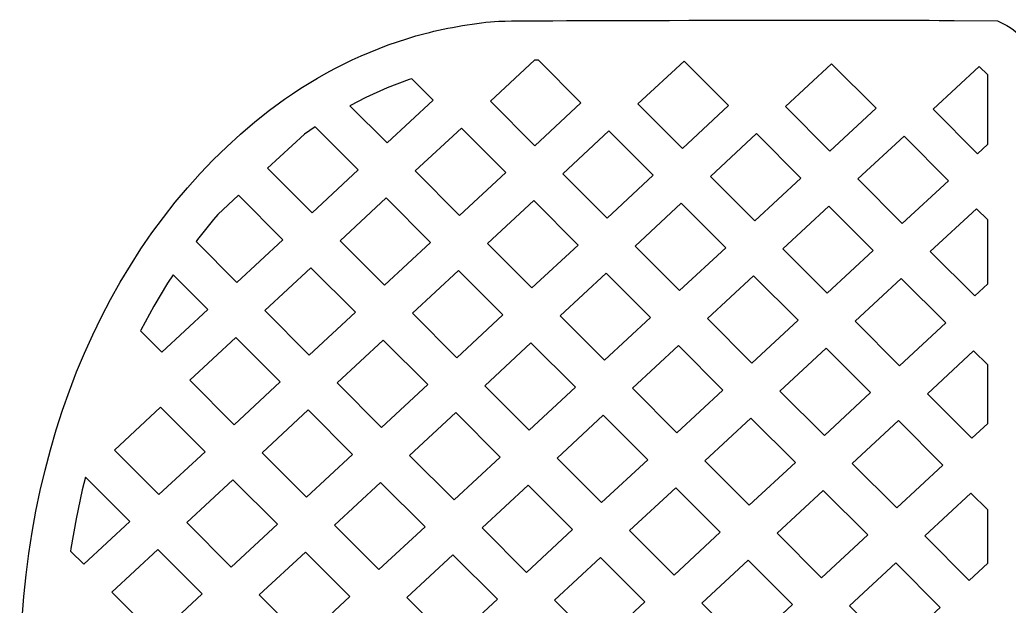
# Model space of a CAD drawing. Header units: centimetres. Extents: x -13 to 3.2, y 3.3 to 13.8.
# Drawn here: x -12.96 to -5, y 9.06 to 13.78 of the extents above; entities that cross this region are included whole.
import ezdxf

# ---------------------------------------------------------------- set-up
doc = ezdxf.new("R2010")
doc.units = ezdxf.units.CM
doc.header["$MEASUREMENT"] = 0
doc.layers.add('Layer 1', color=7, linetype='Continuous')

msp = doc.modelspace()

# ---------------------------------------------------------------- linework, layer by layer
at = {"layer": 'Layer 1', "color": 137, "lineweight": 25}
for points, knots in [([(-0.84614, 13.77616), (-1.17888, 13.78053), (-3.96658, 13.78133), (-4.33528, 13.77716), (-4.33528, 13.77716), (-4.33528, 13.77716), (-4.62137, 13.77398), (-4.62137, 13.77398), (-4.62137, 13.77398), (-4.62137, 13.77398), (-4.66624, 13.75453), (-4.66624, 13.75453), (-4.66624, 13.75453), (-4.74448, 13.72078), (-4.81118, 13.65825), (-4.84394, 13.58778), (-4.84394, 13.58778), (-4.84394, 13.58778), (-4.85704, 13.55979), (-4.85704, 13.55979), (-4.85704, 13.55979), (-4.85704, 13.55979), (-4.87153, 13.59016), (-4.87153, 13.59016), (-4.87153, 13.59016), (-4.90429, 13.65924), (-4.96266, 13.71483), (-5.0415, 13.75155), (-5.0415, 13.75155), (-5.0415, 13.75155), (-5.08913, 13.77378), (-5.08913, 13.77378), (-5.08913, 13.77378), (-5.08913, 13.77378), (-5.43719, 13.77795), (-5.43719, 13.77795), (-5.43719, 13.77795), (-5.92817, 13.78351), (-9.00337, 13.77874), (-9.10442, 13.77219), (-9.10442, 13.77219), (-9.27497, 13.76128), (-9.51738, 13.72078), (-9.69608, 13.67374), (-9.69608, 13.67374), (-10.09613, 13.56833), (-10.48488, 13.3863), (-10.82815, 13.14353), (-10.82815, 13.14353), (-12.13514, 12.22007), (-12.93209, 10.5193), (-12.95234, 8.60949), (-12.95234, 8.60949), (-12.95989, 7.90477), (-12.85764, 7.19254), (-12.66287, 6.59326), (-12.66287, 6.59326), (-12.51913, 6.15098), (-12.3585, 5.779), (-12.17009, 5.45224), (-12.17009, 5.45224), (-11.43489, 4.17745), (-10.38799, 3.43763), (-9.14157, 3.31197), (-9.14157, 3.31197), (-9.10521, 3.3084), (-8.49551, 3.30621), (-7.10711, 3.30483), (-7.10711, 3.30483), (-7.10711, 3.30483), (-5.12448, 3.30285), (-5.12448, 3.30285), (-5.12448, 3.30285), (-5.12448, 3.30285), (-5.08754, 3.31555), (-5.08754, 3.31555), (-5.08754, 3.31555), (-4.98173, 3.35187), (-4.91464, 3.40588), (-4.87413, 3.48745), (-4.87413, 3.48745), (-4.87413, 3.48745), (-4.85743, 3.521), (-4.85743, 3.521), (-4.85743, 3.521), (-4.85743, 3.521), (-4.83579, 3.48012), (-4.83579, 3.48012), (-4.83579, 3.48012), (-4.7961, 3.40527), (-4.7272, 3.35047), (-4.63209, 3.31814), (-4.63209, 3.31814), (-4.63209, 3.31814), (-4.58862, 3.30324), (-4.58862, 3.30324), (-4.58862, 3.30324), (-4.58862, 3.30324), (-2.72354, 3.30343), (-2.72354, 3.30343), (-2.72354, 3.30343), (-0.52866, 3.30364), (-0.60629, 3.30245), (-0.36031, 3.34174), (-0.36031, 3.34174), (0.54049, 3.48607), (1.31617, 3.94859), (1.95408, 4.72197), (1.95408, 4.72197), (2.78022, 5.7232), (3.23906, 7.08514), (3.23985, 8.53763), (3.23985, 8.53763), (3.24104, 11.18785), (1.71823, 13.40873), (-0.32634, 13.73805), (-0.32634, 13.73805), (-0.52607, 13.77021), (-0.55724, 13.77239), (-0.84614, 13.77616)], [0, 0, 0, 0, 0.0322581, 0.0322581, 0.0322581, 0.0322581, 0.0645161, 0.0645161, 0.0645161, 0.0645161, 0.0967742, 0.0967742, 0.0967742, 0.0967742, 0.1290323, 0.1290323, 0.1290323, 0.1290323, 0.1612903, 0.1612903, 0.1612903, 0.1612903, 0.1935484, 0.1935484, 0.1935484, 0.1935484, 0.2258065, 0.2258065, 0.2258065, 0.2258065, 0.2580645, 0.2580645, 0.2580645, 0.2580645, 0.2903226, 0.2903226, 0.2903226, 0.2903226, 0.3225806, 0.3225806, 0.3225806, 0.3225806, 0.3548387, 0.3548387, 0.3548387, 0.3548387, 0.3870968, 0.3870968, 0.3870968, 0.3870968, 0.4193548, 0.4193548, 0.4193548, 0.4193548, 0.4516129, 0.4516129, 0.4516129, 0.4516129, 0.483871, 0.483871, 0.483871, 0.483871, 0.516129, 0.516129, 0.516129, 0.516129, 0.5483871, 0.5483871, 0.5483871, 0.5483871, 0.5806452, 0.5806452, 0.5806452, 0.5806452, 0.6129032, 0.6129032, 0.6129032, 0.6129032, 0.6451613, 0.6451613, 0.6451613, 0.6451613, 0.6774194, 0.6774194, 0.6774194, 0.6774194, 0.7096774, 0.7096774, 0.7096774, 0.7096774, 0.7419355, 0.7419355, 0.7419355, 0.7419355, 0.7741935, 0.7741935, 0.7741935, 0.7741935, 0.8064516, 0.8064516, 0.8064516, 0.8064516, 0.8387097, 0.8387097, 0.8387097, 0.8387097, 0.8709677, 0.8709677, 0.8709677, 0.8709677, 0.9032258, 0.9032258, 0.9032258, 0.9032258, 0.9354839, 0.9354839, 0.9354839, 0.9354839, 1, 1, 1, 1]), ([(-8.81655, 13.45776), (-8.81655, 13.45776), (-8.78517, 13.45776), (-8.78517, 13.45776), (-8.78517, 13.45776), (-8.78517, 13.45776), (-8.44248, 13.11455), (-8.44248, 13.11455), (-8.44248, 13.11455), (-8.44248, 13.11455), (-8.81417, 12.76974), (-8.81417, 12.76974), (-8.81417, 12.76974), (-8.81417, 12.76974), (-9.17173, 13.12785), (-9.17173, 13.12785), (-9.17173, 13.12785), (-9.17173, 13.12785), (-8.81655, 13.45776), (-8.81655, 13.45776)], [0, 0, 0, 0, 0.1666667, 0.1666667, 0.1666667, 0.1666667, 0.3333333, 0.3333333, 0.3333333, 0.3333333, 0.5, 0.5, 0.5, 0.5, 0.6666667, 0.6666667, 0.6666667, 0.6666667, 1, 1, 1, 1]), ([(-7.61219, 13.45081), (-7.61219, 13.45081), (-7.25472, 13.09291), (-7.25472, 13.09291), (-7.25472, 13.09291), (-7.25472, 13.09291), (-7.6264, 12.74811), (-7.6264, 12.74811), (-7.6264, 12.74811), (-7.6264, 12.74811), (-7.98385, 13.10601), (-7.98385, 13.10601), (-7.98385, 13.10601), (-7.98385, 13.10601), (-7.61219, 13.45081), (-7.61219, 13.45081)], [0, 0, 0, 0, 0.2, 0.2, 0.2, 0.2, 0.4, 0.4, 0.4, 0.4, 0.6, 0.6, 0.6, 0.6, 1, 1, 1, 1]), ([(-6.42432, 13.42977), (-6.42432, 13.42977), (-6.06695, 13.07167), (-6.06695, 13.07167), (-6.06695, 13.07167), (-6.06695, 13.07167), (-6.43803, 12.72687), (-6.43803, 12.72687), (-6.43803, 12.72687), (-6.43803, 12.72687), (-6.79601, 13.08497), (-6.79601, 13.08497), (-6.79601, 13.08497), (-6.79601, 13.08497), (-6.42432, 13.42977), (-6.42432, 13.42977)], [0, 0, 0, 0, 0.2, 0.2, 0.2, 0.2, 0.4, 0.4, 0.4, 0.4, 0.6, 0.6, 0.6, 0.6, 1, 1, 1, 1]), ([(-5.23661, 13.40794), (-5.23661, 13.40794), (-5.16797, 13.33925), (-5.16797, 13.33925), (-5.16797, 13.33925), (-5.16797, 13.33925), (-5.16797, 12.78126), (-5.16797, 12.78126), (-5.16797, 12.78126), (-5.16797, 12.78126), (-5.25021, 12.70523), (-5.25021, 12.70523), (-5.25021, 12.70523), (-5.25021, 12.70523), (-5.60766, 13.06313), (-5.60766, 13.06313), (-5.60766, 13.06313), (-5.60766, 13.06313), (-5.23661, 13.40794), (-5.23661, 13.40794)], [0, 0, 0, 0, 0.1666667, 0.1666667, 0.1666667, 0.1666667, 0.3333333, 0.3333333, 0.3333333, 0.3333333, 0.5, 0.5, 0.5, 0.5, 0.6666667, 0.6666667, 0.6666667, 0.6666667, 1, 1, 1, 1]), ([(-9.8031, 13.30908), (-9.8031, 13.30908), (-9.63097, 13.13638), (-9.63097, 13.13638), (-9.63097, 13.13638), (-9.63097, 13.13638), (-10.00202, 12.79158), (-10.00202, 12.79158), (-10.00202, 12.79158), (-10.00202, 12.79158), (-10.30203, 13.09172), (-10.30203, 13.09172), (-10.30203, 13.09172), (-10.30203, 13.09172), (-10.17476, 13.15802), (-10.17476, 13.15802), (-10.17476, 13.15802), (-10.17476, 13.15802), (-10.00202, 13.23583), (-10.00202, 13.23583), (-10.00202, 13.23583), (-10.00202, 13.23583), (-9.82514, 13.30213), (-9.82514, 13.30213), (-9.82514, 13.30213), (-9.82514, 13.30213), (-9.8031, 13.30908), (-9.8031, 13.30908)], [0, 0, 0, 0, 0.125, 0.125, 0.125, 0.125, 0.25, 0.25, 0.25, 0.25, 0.375, 0.375, 0.375, 0.375, 0.5, 0.5, 0.5, 0.5, 0.625, 0.625, 0.625, 0.625, 0.75, 0.75, 0.75, 0.75, 1, 1, 1, 1]), ([(-10.58257, 12.9214), (-10.58257, 12.9214), (-10.23572, 12.57422), (-10.23572, 12.57422), (-10.23572, 12.57422), (-10.23572, 12.57422), (-10.60738, 12.23002), (-10.60738, 12.23002), (-10.60738, 12.23002), (-10.60738, 12.23002), (-10.96494, 12.58792), (-10.96494, 12.58792), (-10.96494, 12.58792), (-10.96494, 12.58792), (-10.66893, 12.86245), (-10.66893, 12.86245), (-10.66893, 12.86245), (-10.66893, 12.86245), (-10.58257, 12.9214), (-10.58257, 12.9214)], [0, 0, 0, 0, 0.1666667, 0.1666667, 0.1666667, 0.1666667, 0.3333333, 0.3333333, 0.3333333, 0.3333333, 0.5, 0.5, 0.5, 0.5, 0.6666667, 0.6666667, 0.6666667, 0.6666667, 1, 1, 1, 1]), ([(-9.40541, 12.91108), (-9.40541, 12.91108), (-9.04796, 12.55318), (-9.04796, 12.55318), (-9.04796, 12.55318), (-9.04796, 12.55318), (-9.41903, 12.20838), (-9.41903, 12.20838), (-9.41903, 12.20838), (-9.41903, 12.20838), (-9.77709, 12.56628), (-9.77709, 12.56628), (-9.77709, 12.56628), (-9.77709, 12.56628), (-9.40541, 12.91108), (-9.40541, 12.91108)], [0, 0, 0, 0, 0.2, 0.2, 0.2, 0.2, 0.4, 0.4, 0.4, 0.4, 0.6, 0.6, 0.6, 0.6, 1, 1, 1, 1]), ([(-8.21753, 12.88924), (-8.21753, 12.88924), (-7.86016, 12.53133), (-7.86016, 12.53133), (-7.86016, 12.53133), (-7.86016, 12.53133), (-8.23124, 12.18652), (-8.23124, 12.18652), (-8.23124, 12.18652), (-8.23124, 12.18652), (-8.58861, 12.54464), (-8.58861, 12.54464), (-8.58861, 12.54464), (-8.58861, 12.54464), (-8.21753, 12.88924), (-8.21753, 12.88924)], [0, 0, 0, 0, 0.2, 0.2, 0.2, 0.2, 0.4, 0.4, 0.4, 0.4, 0.6, 0.6, 0.6, 0.6, 1, 1, 1, 1]), ([(-7.02987, 12.86761), (-7.02987, 12.86761), (-6.67171, 12.50971), (-6.67171, 12.50971), (-6.67171, 12.50971), (-6.67171, 12.50971), (-7.04337, 12.16491), (-7.04337, 12.16491), (-7.04337, 12.16491), (-7.04337, 12.16491), (-7.40095, 12.52281), (-7.40095, 12.52281), (-7.40095, 12.52281), (-7.40095, 12.52281), (-7.02987, 12.86761), (-7.02987, 12.86761)], [0, 0, 0, 0, 0.2, 0.2, 0.2, 0.2, 0.4, 0.4, 0.4, 0.4, 0.6, 0.6, 0.6, 0.6, 1, 1, 1, 1]), ([(-5.84142, 12.84597), (-5.84142, 12.84597), (-5.48405, 12.48786), (-5.48405, 12.48786), (-5.48405, 12.48786), (-5.48405, 12.48786), (-5.85571, 12.14366), (-5.85571, 12.14366), (-5.85571, 12.14366), (-5.85571, 12.14366), (-6.21308, 12.50177), (-6.21308, 12.50177), (-6.21308, 12.50177), (-6.21308, 12.50177), (-5.84142, 12.84597), (-5.84142, 12.84597)], [0, 0, 0, 0, 0.2, 0.2, 0.2, 0.2, 0.4, 0.4, 0.4, 0.4, 0.6, 0.6, 0.6, 0.6, 1, 1, 1, 1]), ([(-11.19867, 12.37075), (-11.19867, 12.37075), (-10.8412, 12.01285), (-10.8412, 12.01285), (-10.8412, 12.01285), (-10.8412, 12.01285), (-11.21227, 11.66805), (-11.21227, 11.66805), (-11.21227, 11.66805), (-11.21227, 11.66805), (-11.54134, 11.99737), (-11.54134, 11.99737), (-11.54134, 11.99737), (-11.54134, 11.99737), (-11.52951, 12.01343), (-11.52951, 12.01343), (-11.52951, 12.01343), (-11.52951, 12.01343), (-11.39989, 12.17642), (-11.39989, 12.17642), (-11.39989, 12.17642), (-11.39989, 12.17642), (-11.36557, 12.21571), (-11.36557, 12.21571), (-11.36557, 12.21571), (-11.36557, 12.21571), (-11.19867, 12.37075), (-11.19867, 12.37075)], [0, 0, 0, 0, 0.125, 0.125, 0.125, 0.125, 0.25, 0.25, 0.25, 0.25, 0.375, 0.375, 0.375, 0.375, 0.5, 0.5, 0.5, 0.5, 0.625, 0.625, 0.625, 0.625, 0.75, 0.75, 0.75, 0.75, 1, 1, 1, 1]), ([(-10.01077, 12.34892), (-10.01077, 12.34892), (-9.65279, 11.991), (-9.65279, 11.991), (-9.65279, 11.991), (-9.65279, 11.991), (-10.02445, 11.6468), (-10.02445, 11.6468), (-10.02445, 11.6468), (-10.02445, 11.6468), (-10.38204, 12.0047), (-10.38204, 12.0047), (-10.38204, 12.0047), (-10.38204, 12.0047), (-10.01077, 12.34911), (-10.01077, 12.34911), (-10.01077, 12.34911), (-10.01077, 12.34911), (-10.01077, 12.34892), (-10.01077, 12.34892)], [0, 0, 0, 0, 0.1666667, 0.1666667, 0.1666667, 0.1666667, 0.3333333, 0.3333333, 0.3333333, 0.3333333, 0.5, 0.5, 0.5, 0.5, 0.6666667, 0.6666667, 0.6666667, 0.6666667, 1, 1, 1, 1]), ([(-8.8225, 12.32786), (-8.8225, 12.32786), (-8.46513, 11.96996), (-8.46513, 11.96996), (-8.46513, 11.96996), (-8.46513, 11.96996), (-8.83679, 11.62516), (-8.83679, 11.62516), (-8.83679, 11.62516), (-8.83679, 11.62516), (-9.19416, 11.98306), (-9.19416, 11.98306), (-9.19416, 11.98306), (-9.19416, 11.98306), (-8.8225, 12.32786), (-8.8225, 12.32786)], [0, 0, 0, 0, 0.2, 0.2, 0.2, 0.2, 0.4, 0.4, 0.4, 0.4, 0.6, 0.6, 0.6, 0.6, 1, 1, 1, 1]), ([(-7.63463, 12.30604), (-7.63463, 12.30604), (-7.27726, 11.94813), (-7.27726, 11.94813), (-7.27726, 11.94813), (-7.27726, 11.94813), (-7.64834, 11.60333), (-7.64834, 11.60333), (-7.64834, 11.60333), (-7.64834, 11.60333), (-8.00629, 11.96123), (-8.00629, 11.96123), (-8.00629, 11.96123), (-8.00629, 11.96123), (-7.63463, 12.30604), (-7.63463, 12.30604)], [0, 0, 0, 0, 0.2, 0.2, 0.2, 0.2, 0.4, 0.4, 0.4, 0.4, 0.6, 0.6, 0.6, 0.6, 1, 1, 1, 1]), ([(-6.44689, 12.28439), (-6.44689, 12.28439), (-6.08944, 11.92649), (-6.08944, 11.92649), (-6.08944, 11.92649), (-6.08944, 11.92649), (-6.46049, 11.58169), (-6.46049, 11.58169), (-6.46049, 11.58169), (-6.46049, 11.58169), (-6.81794, 11.93959), (-6.81794, 11.93959), (-6.81794, 11.93959), (-6.81794, 11.93959), (-6.44689, 12.28439), (-6.44689, 12.28439)], [0, 0, 0, 0, 0.2, 0.2, 0.2, 0.2, 0.4, 0.4, 0.4, 0.4, 0.6, 0.6, 0.6, 0.6, 1, 1, 1, 1]), ([(-5.2591, 12.26256), (-5.2591, 12.26256), (-5.16797, 12.17184), (-5.16797, 12.17184), (-5.16797, 12.17184), (-5.16797, 12.17184), (-5.16797, 11.65712), (-5.16797, 11.65712), (-5.16797, 11.65712), (-5.16797, 11.65712), (-5.2728, 11.56044), (-5.2728, 11.56044), (-5.2728, 11.56044), (-5.2728, 11.56044), (-5.63017, 11.91837), (-5.63017, 11.91837), (-5.63017, 11.91837), (-5.63017, 11.91837), (-5.2591, 12.26275), (-5.2591, 12.26275), (-5.2591, 12.26275), (-5.2591, 12.26275), (-5.2591, 12.26256), (-5.2591, 12.26256)], [0, 0, 0, 0, 0.1428571, 0.1428571, 0.1428571, 0.1428571, 0.2857143, 0.2857143, 0.2857143, 0.2857143, 0.4285714, 0.4285714, 0.4285714, 0.4285714, 0.5714286, 0.5714286, 0.5714286, 0.5714286, 0.7142857, 0.7142857, 0.7142857, 0.7142857, 1, 1, 1, 1]), ([(-11.72654, 11.73157), (-11.72654, 11.73157), (-11.44601, 11.45127), (-11.44601, 11.45127), (-11.44601, 11.45127), (-11.44601, 11.45127), (-11.81769, 11.10647), (-11.81769, 11.10647), (-11.81769, 11.10647), (-11.81769, 11.10647), (-11.98943, 11.27858), (-11.98943, 11.27858), (-11.98943, 11.27858), (-11.98943, 11.27858), (-11.98584, 11.28493), (-11.98584, 11.28493), (-11.98584, 11.28493), (-11.98584, 11.28493), (-11.88162, 11.47768), (-11.88162, 11.47768), (-11.88162, 11.47768), (-11.88162, 11.47768), (-11.77102, 11.66347), (-11.77102, 11.66347), (-11.77102, 11.66347), (-11.77102, 11.66347), (-11.72654, 11.73136), (-11.72654, 11.73136), (-11.72654, 11.73136), (-11.72654, 11.73136), (-11.72654, 11.73157), (-11.72654, 11.73157)], [0, 0, 0, 0, 0.1111111, 0.1111111, 0.1111111, 0.1111111, 0.2222222, 0.2222222, 0.2222222, 0.2222222, 0.3333333, 0.3333333, 0.3333333, 0.3333333, 0.4444444, 0.4444444, 0.4444444, 0.4444444, 0.5555556, 0.5555556, 0.5555556, 0.5555556, 0.6666667, 0.6666667, 0.6666667, 0.6666667, 0.7777778, 0.7777778, 0.7777778, 0.7777778, 1, 1, 1, 1]), ([(-10.61572, 11.78753), (-10.61572, 11.78753), (-10.25824, 11.42963), (-10.25824, 11.42963), (-10.25824, 11.42963), (-10.25824, 11.42963), (-10.62932, 11.08482), (-10.62932, 11.08482), (-10.62932, 11.08482), (-10.62932, 11.08482), (-10.98738, 11.44273), (-10.98738, 11.44273), (-10.98738, 11.44273), (-10.98738, 11.44273), (-10.61572, 11.78753), (-10.61572, 11.78753)], [0, 0, 0, 0, 0.2, 0.2, 0.2, 0.2, 0.4, 0.4, 0.4, 0.4, 0.6, 0.6, 0.6, 0.6, 1, 1, 1, 1]), ([(-9.42784, 11.7657), (-9.42784, 11.7657), (-9.07047, 11.4078), (-9.07047, 11.4078), (-9.07047, 11.4078), (-9.07047, 11.4078), (-9.44155, 11.063), (-9.44155, 11.063), (-9.44155, 11.063), (-9.44155, 11.063), (-9.79892, 11.4209), (-9.79892, 11.4209), (-9.79892, 11.4209), (-9.79892, 11.4209), (-9.42784, 11.7657), (-9.42784, 11.7657)], [0, 0, 0, 0, 0.2, 0.2, 0.2, 0.2, 0.4, 0.4, 0.4, 0.4, 0.6, 0.6, 0.6, 0.6, 1, 1, 1, 1]), ([(-8.24013, 11.74406), (-8.24013, 11.74406), (-7.88268, 11.38677), (-7.88268, 11.38677), (-7.88268, 11.38677), (-7.88268, 11.38677), (-8.25373, 11.04196), (-8.25373, 11.04196), (-8.25373, 11.04196), (-8.25373, 11.04196), (-8.61118, 11.39986), (-8.61118, 11.39986), (-8.61118, 11.39986), (-8.61118, 11.39986), (-8.24013, 11.74406), (-8.24013, 11.74406)], [0, 0, 0, 0, 0.2, 0.2, 0.2, 0.2, 0.4, 0.4, 0.4, 0.4, 0.6, 0.6, 0.6, 0.6, 1, 1, 1, 1]), ([(-7.05231, 11.72284), (-7.05231, 11.72284), (-6.69436, 11.36491), (-6.69436, 11.36491), (-6.69436, 11.36491), (-6.69436, 11.36491), (-7.06602, 11.02013), (-7.06602, 11.02013), (-7.06602, 11.02013), (-7.06602, 11.02013), (-7.42339, 11.37804), (-7.42339, 11.37804), (-7.42339, 11.37804), (-7.42339, 11.37804), (-7.05231, 11.72284), (-7.05231, 11.72284)], [0, 0, 0, 0, 0.2, 0.2, 0.2, 0.2, 0.4, 0.4, 0.4, 0.4, 0.6, 0.6, 0.6, 0.6, 1, 1, 1, 1]), ([(-5.86385, 11.7012), (-5.86385, 11.7012), (-5.50648, 11.3433), (-5.50648, 11.3433), (-5.50648, 11.3433), (-5.50648, 11.3433), (-5.87814, 10.99849), (-5.87814, 10.99849), (-5.87814, 10.99849), (-5.87814, 10.99849), (-6.2357, 11.35639), (-6.2357, 11.35639), (-6.2357, 11.35639), (-6.2357, 11.35639), (-5.86385, 11.7012), (-5.86385, 11.7012)], [0, 0, 0, 0, 0.2, 0.2, 0.2, 0.2, 0.4, 0.4, 0.4, 0.4, 0.6, 0.6, 0.6, 0.6, 1, 1, 1, 1]), ([(-11.22106, 11.22598), (-11.22106, 11.22598), (-10.86369, 10.86808), (-10.86369, 10.86808), (-10.86369, 10.86808), (-10.86369, 10.86808), (-11.23476, 10.52327), (-11.23476, 10.52327), (-11.23476, 10.52327), (-11.23476, 10.52327), (-11.59214, 10.88117), (-11.59214, 10.88117), (-11.59214, 10.88117), (-11.59214, 10.88117), (-11.22106, 11.22598), (-11.22106, 11.22598)], [0, 0, 0, 0, 0.2, 0.2, 0.2, 0.2, 0.4, 0.4, 0.4, 0.4, 0.6, 0.6, 0.6, 0.6, 1, 1, 1, 1]), ([(-10.0334, 11.20434), (-10.0334, 11.20434), (-9.67523, 10.84643), (-9.67523, 10.84643), (-9.67523, 10.84643), (-9.67523, 10.84643), (-10.04689, 10.50163), (-10.04689, 10.50163), (-10.04689, 10.50163), (-10.04689, 10.50163), (-10.40447, 10.85953), (-10.40447, 10.85953), (-10.40447, 10.85953), (-10.40447, 10.85953), (-10.0334, 11.20434), (-10.0334, 11.20434)], [0, 0, 0, 0, 0.2, 0.2, 0.2, 0.2, 0.4, 0.4, 0.4, 0.4, 0.6, 0.6, 0.6, 0.6, 1, 1, 1, 1]), ([(-8.84494, 11.18251), (-8.84494, 11.18251), (-8.48757, 10.82458), (-8.48757, 10.82458), (-8.48757, 10.82458), (-8.48757, 10.82458), (-8.85923, 10.4798), (-8.85923, 10.4798), (-8.85923, 10.4798), (-8.85923, 10.4798), (-9.2166, 10.8377), (-9.2166, 10.8377), (-9.2166, 10.8377), (-9.2166, 10.8377), (-8.84494, 11.18251), (-8.84494, 11.18251)], [0, 0, 0, 0, 0.2, 0.2, 0.2, 0.2, 0.4, 0.4, 0.4, 0.4, 0.6, 0.6, 0.6, 0.6, 1, 1, 1, 1]), ([(-7.65725, 11.16087), (-7.65725, 11.16087), (-7.2997, 10.80296), (-7.2997, 10.80296), (-7.2997, 10.80296), (-7.2997, 10.80296), (-7.67077, 10.45874), (-7.67077, 10.45874), (-7.67077, 10.45874), (-7.67077, 10.45874), (-8.02873, 10.81664), (-8.02873, 10.81664), (-8.02873, 10.81664), (-8.02873, 10.81664), (-7.65725, 11.16087), (-7.65725, 11.16087)], [0, 0, 0, 0, 0.2, 0.2, 0.2, 0.2, 0.4, 0.4, 0.4, 0.4, 0.6, 0.6, 0.6, 0.6, 1, 1, 1, 1]), ([(-6.46938, 11.13962), (-6.46938, 11.13962), (-6.1119, 10.78172), (-6.1119, 10.78172), (-6.1119, 10.78172), (-6.1119, 10.78172), (-6.48301, 10.43691), (-6.48301, 10.43691), (-6.48301, 10.43691), (-6.48301, 10.43691), (-6.84046, 10.79481), (-6.84046, 10.79481), (-6.84046, 10.79481), (-6.84046, 10.79481), (-6.46938, 11.13962), (-6.46938, 11.13962)], [0, 0, 0, 0, 0.2, 0.2, 0.2, 0.2, 0.4, 0.4, 0.4, 0.4, 0.6, 0.6, 0.6, 0.6, 1, 1, 1, 1]), ([(-5.28153, 11.11798), (-5.28153, 11.11798), (-5.16797, 11.00463), (-5.16797, 11.00463), (-5.16797, 11.00463), (-5.16797, 11.00463), (-5.16797, 10.53298), (-5.16797, 10.53298), (-5.16797, 10.53298), (-5.16797, 10.53298), (-5.29524, 10.41527), (-5.29524, 10.41527), (-5.29524, 10.41527), (-5.29524, 10.41527), (-5.65261, 10.77317), (-5.65261, 10.77317), (-5.65261, 10.77317), (-5.65261, 10.77317), (-5.28153, 11.11798), (-5.28153, 11.11798)], [0, 0, 0, 0, 0.1666667, 0.1666667, 0.1666667, 0.1666667, 0.3333333, 0.3333333, 0.3333333, 0.3333333, 0.5, 0.5, 0.5, 0.5, 0.6666667, 0.6666667, 0.6666667, 0.6666667, 1, 1, 1, 1]), ([(-11.82603, 10.664), (-11.82603, 10.664), (-11.46844, 10.3061), (-11.46844, 10.3061), (-11.46844, 10.3061), (-11.46844, 10.3061), (-11.84013, 9.96188), (-11.84013, 9.96188), (-11.84013, 9.96188), (-11.84013, 9.96188), (-12.19769, 10.31981), (-12.19769, 10.31981), (-12.19769, 10.31981), (-12.19769, 10.31981), (-11.82603, 10.664), (-11.82603, 10.664)], [0, 0, 0, 0, 0.2, 0.2, 0.2, 0.2, 0.4, 0.4, 0.4, 0.4, 0.6, 0.6, 0.6, 0.6, 1, 1, 1, 1]), ([(-10.63815, 10.64276), (-10.63815, 10.64276), (-10.28078, 10.28486), (-10.28078, 10.28486), (-10.28078, 10.28486), (-10.28078, 10.28486), (-10.65186, 9.94005), (-10.65186, 9.94005), (-10.65186, 9.94005), (-10.65186, 9.94005), (-11.00982, 10.29795), (-11.00982, 10.29795), (-11.00982, 10.29795), (-11.00982, 10.29795), (-10.63815, 10.64276), (-10.63815, 10.64276)], [0, 0, 0, 0, 0.2, 0.2, 0.2, 0.2, 0.4, 0.4, 0.4, 0.4, 0.6, 0.6, 0.6, 0.6, 1, 1, 1, 1]), ([(-9.45049, 10.62112), (-9.45049, 10.62112), (-9.09291, 10.26321), (-9.09291, 10.26321), (-9.09291, 10.26321), (-9.09291, 10.26321), (-9.46399, 9.91841), (-9.46399, 9.91841), (-9.46399, 9.91841), (-9.46399, 9.91841), (-9.82154, 10.27631), (-9.82154, 10.27631), (-9.82154, 10.27631), (-9.82154, 10.27631), (-9.45049, 10.62112), (-9.45049, 10.62112)], [0, 0, 0, 0, 0.2, 0.2, 0.2, 0.2, 0.4, 0.4, 0.4, 0.4, 0.6, 0.6, 0.6, 0.6, 1, 1, 1, 1]), ([(-8.26262, 10.59929), (-8.26262, 10.59929), (-7.90464, 10.24139), (-7.90464, 10.24139), (-7.90464, 10.24139), (-7.90464, 10.24139), (-8.27633, 9.89658), (-8.27633, 9.89658), (-8.27633, 9.89658), (-8.27633, 9.89658), (-8.6337, 10.25448), (-8.6337, 10.25448), (-8.6337, 10.25448), (-8.6337, 10.25448), (-8.26262, 10.59929), (-8.26262, 10.59929)], [0, 0, 0, 0, 0.2, 0.2, 0.2, 0.2, 0.4, 0.4, 0.4, 0.4, 0.6, 0.6, 0.6, 0.6, 1, 1, 1, 1]), ([(-7.07414, 10.57764), (-7.07414, 10.57764), (-6.71677, 10.21974), (-6.71677, 10.21974), (-6.71677, 10.21974), (-6.71677, 10.21974), (-7.08845, 9.87555), (-7.08845, 9.87555), (-7.08845, 9.87555), (-7.08845, 9.87555), (-7.44582, 10.23345), (-7.44582, 10.23345), (-7.44582, 10.23345), (-7.44582, 10.23345), (-7.07414, 10.57764), (-7.07414, 10.57764)], [0, 0, 0, 0, 0.2, 0.2, 0.2, 0.2, 0.4, 0.4, 0.4, 0.4, 0.6, 0.6, 0.6, 0.6, 1, 1, 1, 1]), ([(-5.88648, 10.55643), (-5.88648, 10.55643), (-5.52892, 10.1985), (-5.52892, 10.1985), (-5.52892, 10.1985), (-5.52892, 10.1985), (-5.89997, 9.85372), (-5.89997, 9.85372), (-5.89997, 9.85372), (-5.89997, 9.85372), (-6.25814, 10.21162), (-6.25814, 10.21162), (-6.25814, 10.21162), (-6.25814, 10.21162), (-5.88648, 10.55643), (-5.88648, 10.55643)], [0, 0, 0, 0, 0.2, 0.2, 0.2, 0.2, 0.4, 0.4, 0.4, 0.4, 0.6, 0.6, 0.6, 0.6, 1, 1, 1, 1]), ([(-12.43018, 10.10124), (-12.43018, 10.10124), (-12.074, 9.74452), (-12.074, 9.74452), (-12.074, 9.74452), (-12.074, 9.74452), (-12.44507, 9.39972), (-12.44507, 9.39972), (-12.44507, 9.39972), (-12.44507, 9.39972), (-12.55149, 9.50672), (-12.55149, 9.50672), (-12.55149, 9.50672), (-12.55149, 9.50672), (-12.54871, 9.52836), (-12.54871, 9.52836), (-12.54871, 9.52836), (-12.54871, 9.52836), (-12.50722, 9.76577), (-12.50722, 9.76577), (-12.50722, 9.76577), (-12.50722, 9.76577), (-12.45698, 9.99842), (-12.45698, 9.99842), (-12.45698, 9.99842), (-12.45698, 9.99842), (-12.43018, 10.10124), (-12.43018, 10.10124)], [0, 0, 0, 0, 0.125, 0.125, 0.125, 0.125, 0.25, 0.25, 0.25, 0.25, 0.375, 0.375, 0.375, 0.375, 0.5, 0.5, 0.5, 0.5, 0.625, 0.625, 0.625, 0.625, 0.75, 0.75, 0.75, 0.75, 1, 1, 1, 1]), ([(-11.24365, 10.08078), (-11.24365, 10.08078), (-10.88559, 9.7227), (-10.88559, 9.7227), (-10.88559, 9.7227), (-10.88559, 9.7227), (-11.25725, 9.37808), (-11.25725, 9.37808), (-11.25725, 9.37808), (-11.25725, 9.37808), (-11.61471, 9.73601), (-11.61471, 9.73601), (-11.61471, 9.73601), (-11.61471, 9.73601), (-11.24365, 10.08078), (-11.24365, 10.08078)], [0, 0, 0, 0, 0.2, 0.2, 0.2, 0.2, 0.4, 0.4, 0.4, 0.4, 0.6, 0.6, 0.6, 0.6, 1, 1, 1, 1]), ([(-10.05525, 10.05896), (-10.05525, 10.05896), (-9.69788, 9.70105), (-9.69788, 9.70105), (-9.69788, 9.70105), (-9.69788, 9.70105), (-10.06949, 9.35686), (-10.06949, 9.35686), (-10.06949, 9.35686), (-10.06949, 9.35686), (-10.42694, 9.71476), (-10.42694, 9.71476), (-10.42694, 9.71476), (-10.42694, 9.71476), (-10.05525, 10.05896), (-10.05525, 10.05896)], [0, 0, 0, 0, 0.2, 0.2, 0.2, 0.2, 0.4, 0.4, 0.4, 0.4, 0.6, 0.6, 0.6, 0.6, 1, 1, 1, 1]), ([(-8.86738, 10.03792), (-8.86738, 10.03792), (-8.51001, 9.67981), (-8.51001, 9.67981), (-8.51001, 9.67981), (-8.51001, 9.67981), (-8.88106, 9.33521), (-8.88106, 9.33521), (-8.88106, 9.33521), (-8.88106, 9.33521), (-9.23904, 9.69312), (-9.23904, 9.69312), (-9.23904, 9.69312), (-9.23904, 9.69312), (-8.86738, 10.03792), (-8.86738, 10.03792)], [0, 0, 0, 0, 0.2, 0.2, 0.2, 0.2, 0.4, 0.4, 0.4, 0.4, 0.6, 0.6, 0.6, 0.6, 1, 1, 1, 1]), ([(-7.67969, 10.01609), (-7.67969, 10.01609), (-7.32213, 9.65819), (-7.32213, 9.65819), (-7.32213, 9.65819), (-7.32213, 9.65819), (-7.69321, 9.31339), (-7.69321, 9.31339), (-7.69321, 9.31339), (-7.69321, 9.31339), (-8.05077, 9.67129), (-8.05077, 9.67129), (-8.05077, 9.67129), (-8.05077, 9.67129), (-7.67969, 10.01609), (-7.67969, 10.01609)], [0, 0, 0, 0, 0.2, 0.2, 0.2, 0.2, 0.4, 0.4, 0.4, 0.4, 0.6, 0.6, 0.6, 0.6, 1, 1, 1, 1]), ([(-6.49184, 9.99445), (-6.49184, 9.99445), (-6.13386, 9.63634), (-6.13386, 9.63634), (-6.13386, 9.63634), (-6.13386, 9.63634), (-6.50552, 9.29174), (-6.50552, 9.29174), (-6.50552, 9.29174), (-6.50552, 9.29174), (-6.86289, 9.64965), (-6.86289, 9.64965), (-6.86289, 9.64965), (-6.86289, 9.64965), (-6.49184, 9.99445), (-6.49184, 9.99445)], [0, 0, 0, 0, 0.2, 0.2, 0.2, 0.2, 0.4, 0.4, 0.4, 0.4, 0.6, 0.6, 0.6, 0.6, 1, 1, 1, 1]), ([(-5.30357, 9.97262), (-5.30357, 9.97262), (-5.16797, 9.83723), (-5.16797, 9.83723), (-5.16797, 9.83723), (-5.16797, 9.83723), (-5.16797, 9.40885), (-5.16797, 9.40885), (-5.16797, 9.40885), (-5.16797, 9.40885), (-5.31765, 9.2705), (-5.31765, 9.2705), (-5.31765, 9.2705), (-5.31765, 9.2705), (-5.67523, 9.6284), (-5.67523, 9.6284), (-5.67523, 9.6284), (-5.67523, 9.6284), (-5.30357, 9.97262), (-5.30357, 9.97262)], [0, 0, 0, 0, 0.1666667, 0.1666667, 0.1666667, 0.1666667, 0.3333333, 0.3333333, 0.3333333, 0.3333333, 0.5, 0.5, 0.5, 0.5, 0.6666667, 0.6666667, 0.6666667, 0.6666667, 1, 1, 1, 1]), ([(-11.84849, 9.51923), (-11.84849, 9.51923), (-11.49101, 9.16133), (-11.49101, 9.16133), (-11.49101, 9.16133), (-11.49101, 9.16133), (-11.86209, 8.81653), (-11.86209, 8.81653), (-11.86209, 8.81653), (-11.86209, 8.81653), (-12.22018, 9.17443), (-12.22018, 9.17443), (-12.22018, 9.17443), (-12.22018, 9.17443), (-11.84849, 9.51923), (-11.84849, 9.51923)], [0, 0, 0, 0, 0.2, 0.2, 0.2, 0.2, 0.4, 0.4, 0.4, 0.4, 0.6, 0.6, 0.6, 0.6, 1, 1, 1, 1]), ([(-10.66059, 9.49759), (-10.66059, 9.49759), (-10.30322, 9.13948), (-10.30322, 9.13948), (-10.30322, 9.13948), (-10.30322, 9.13948), (-10.6743, 8.79467), (-10.6743, 8.79467), (-10.6743, 8.79467), (-10.6743, 8.79467), (-11.03185, 9.15278), (-11.03185, 9.15278), (-11.03185, 9.15278), (-11.03185, 9.15278), (-10.66059, 9.49759), (-10.66059, 9.49759)], [0, 0, 0, 0, 0.2, 0.2, 0.2, 0.2, 0.4, 0.4, 0.4, 0.4, 0.6, 0.6, 0.6, 0.6, 1, 1, 1, 1]), ([(-9.4729, 9.47576), (-9.4729, 9.47576), (-9.11484, 9.11786), (-9.11484, 9.11786), (-9.11484, 9.11786), (-9.11484, 9.11786), (-9.48653, 8.77364), (-9.48653, 8.77364), (-9.48653, 8.77364), (-9.48653, 8.77364), (-9.84398, 9.13154), (-9.84398, 9.13154), (-9.84398, 9.13154), (-9.84398, 9.13154), (-9.4729, 9.47576), (-9.4729, 9.47576)], [0, 0, 0, 0, 0.2, 0.2, 0.2, 0.2, 0.4, 0.4, 0.4, 0.4, 0.6, 0.6, 0.6, 0.6, 1, 1, 1, 1]), ([(-8.2845, 9.4547), (-8.2845, 9.4547), (-7.92705, 9.09661), (-7.92705, 9.09661), (-7.92705, 9.09661), (-7.92705, 9.09661), (-8.29871, 8.75181), (-8.29871, 8.75181), (-8.29871, 8.75181), (-8.29871, 8.75181), (-8.65619, 9.1099), (-8.65619, 9.1099), (-8.65619, 9.1099), (-8.65619, 9.1099), (-8.2845, 9.4547), (-8.2845, 9.4547)], [0, 0, 0, 0, 0.2, 0.2, 0.2, 0.2, 0.4, 0.4, 0.4, 0.4, 0.6, 0.6, 0.6, 0.6, 1, 1, 1, 1]), ([(-7.09673, 9.43287), (-7.09673, 9.43287), (-6.73925, 9.07497), (-6.73925, 9.07497), (-6.73925, 9.07497), (-6.73925, 9.07497), (-7.11033, 8.73017), (-7.11033, 8.73017), (-7.11033, 8.73017), (-7.11033, 8.73017), (-7.46839, 9.08807), (-7.46839, 9.08807), (-7.46839, 9.08807), (-7.46839, 9.08807), (-7.09673, 9.43287), (-7.09673, 9.43287)], [0, 0, 0, 0, 0.2, 0.2, 0.2, 0.2, 0.4, 0.4, 0.4, 0.4, 0.6, 0.6, 0.6, 0.6, 1, 1, 1, 1]), ([(-5.90891, 9.41123), (-5.90891, 9.41123), (-5.55154, 9.05314), (-5.55154, 9.05314), (-5.55154, 9.05314), (-5.55154, 9.05314), (-5.92262, 8.70852), (-5.92262, 8.70852), (-5.92262, 8.70852), (-5.92262, 8.70852), (-6.27999, 9.06642), (-6.27999, 9.06642), (-6.27999, 9.06642), (-6.27999, 9.06642), (-5.90891, 9.41123), (-5.90891, 9.41123)], [0, 0, 0, 0, 0.2, 0.2, 0.2, 0.2, 0.4, 0.4, 0.4, 0.4, 0.6, 0.6, 0.6, 0.6, 1, 1, 1, 1])]:
    msp.add_open_spline(points, degree=3, knots=knots, dxfattribs=at)

doc.saveas('drawing.dxf')
